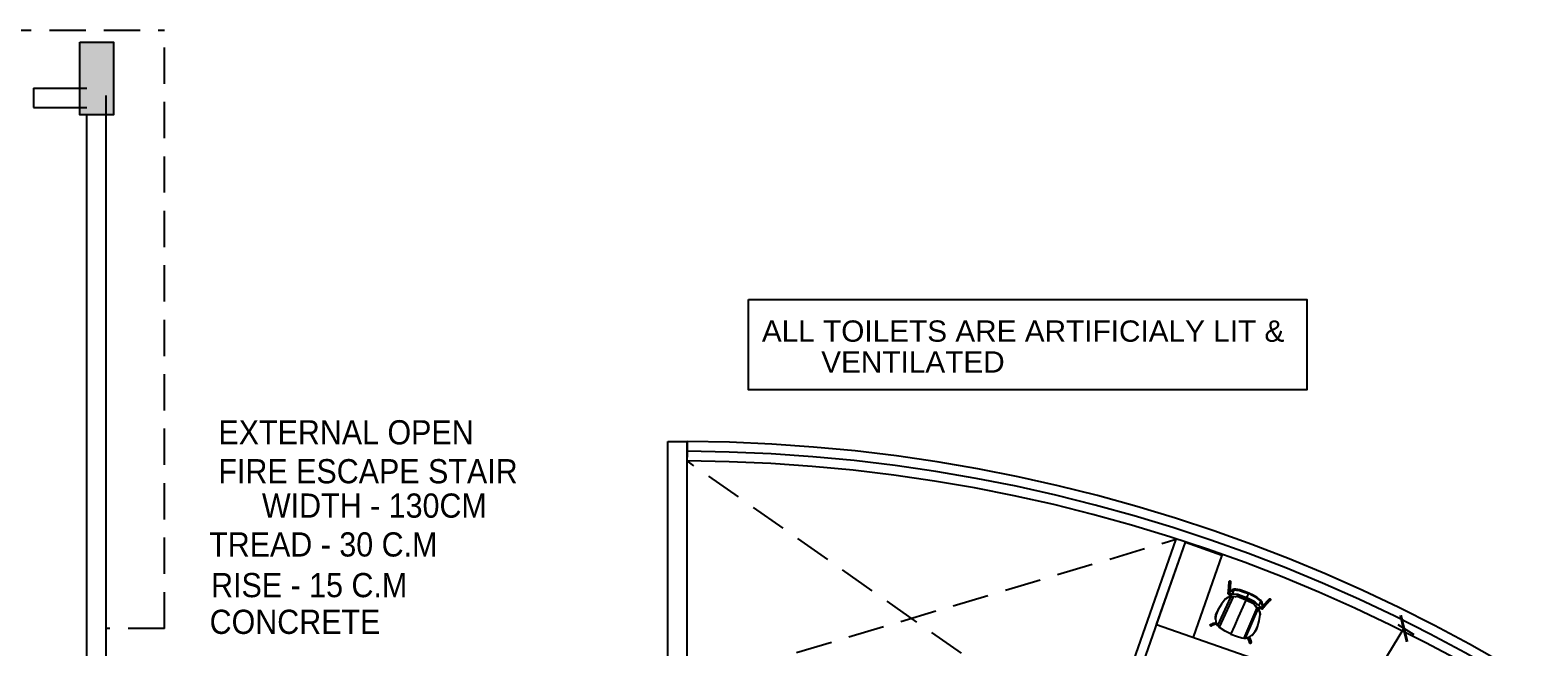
# Model space of a CAD drawing. Extents: x 53439 to 79867, y -144071 to -73305.
# Drawn here: x 71626 to 73176, y -96467 to -95830 of the extents above; entities that cross this region are included whole.
import ezdxf

# ---------------------------------------------------------------- set-up
doc = ezdxf.new("R2010")
doc.units = 0
doc.header["$LTSCALE"] = 0.1
doc.header["$MEASUREMENT"] = 0
doc.header["$PDMODE"] = 35
doc.header["$PDSIZE"] = -0.8
doc.linetypes.add('HIDDEN', pattern=[0.375, 0.25, -0.125])
doc.layers.get('0').update_dxf_attribs({"linetype": 'CONTINUOUS'})
doc.layers.get('DEFPOINTS').update_dxf_attribs({"linetype": 'CONTINUOUS'})
for name, color, linetype in [('DOOR', 30, 'CONTINUOUS'), ('LAYER4', 130, 'CONTINUOUS'), ('TEXT', 7, 'CONTINUOUS'), ('TEXT-3', 130, 'CONTINUOUS'), ('THIN_HA', 253, 'CONTINUOUS'), ('WALL', 6, 'CONTINUOUS'), ('WIN', 102, 'CONTINUOUS')]:
    doc.layers.add(name, color=color, linetype=linetype)
doc.styles.add('1MM', font='arial.ttf')
doc.styles.add('DUTCH', font='arial.ttf')
doc.dimstyles.new('KRI', dxfattribs={"dimtxt": 23, "dimasz": 20, "dimexe": 7, "dimexo": 0, "dimgap": 9, "dimtad": 1, "dimdec": 1, "dimzin": 1, "dimtxsty": '1MM', "dimblk": 'ARCHTICK', "dimcen": 0.5, "dimclrd": 252, "dimclre": 252, "dimclrt": 7, "dimaunit": 1, "dimadec": 8, "dimazin": 3, "dimtfac": 1, "dimtdec": 1, "dimtmove": 0, "dimatfit": 3})

# ---------------------------------------------------------------- blocks, each defined once
blk = doc.blocks.new('HYTYH')
at = {"layer": 'THIN_HA', "linetype": 'CONTINUOUS', "ltscale": 0.1}
blk.add_hatch(color=2, dxfattribs=at).paths.add_polyline_path([(-6805.654, -1129.894), (-6805.304, -1129.894), (-6805.304, -1130.644), (-6805.654, -1130.644)])
at = {"layer": 'THIN_HA', "color": 2, "linetype": 'CONTINUOUS', "ltscale": 0.1}
blk.add_lwpolyline([(-6805.654, -1129.894), (-6805.304, -1129.894), (-6805.304, -1130.644), (-6805.654, -1130.644)], close=True, dxfattribs=at)
blk = doc.blocks.new('A$C743E0E8D')
at = {"layer": 'WALL', "color": 7, "linetype": 'CONTINUOUS', "ltscale": 0.1}
for p, q in [((-120, 0), (0, 0)), ((-120, -60), (-120, 0)), ((0, -60), (-120, -60)), ((-40, -150), (-40, -60)), ((0, -60), (0, -150)), ((0, -150), (-40, -150))]:
    blk.add_line(p, q, dxfattribs=at)
blk = doc.blocks.new('A$C41B10BC9')
at = {"color": 7, "linetype": 'CONTINUOUS'}
for points in [[(-5.68, 9.37), (-5.71, 9.58), (-5.54, 9.7), (-5.41, 9.61)], [(-5.71, 9.4), (-5.68, 9.4), (-5.68, 9.37)], [(-5.63, 9.32), (-5.68, 9.37), (-5.71, 9.37)], [(-5.68, 9.37), (-5.25, 8.85), (-5.25, 8.85)], [(-5.49, 9.7), (-5.54, 9.7), (-5.54, 9.7)], [(-5.08, 9.2), (-5.54, 9.7), (-5.54, 9.7)], [(-5.49, 9.7), (-5.51, 9.71), (-5.51, 9.71)], [(-5.41, 9.66), (-5.46, 9.66), (-5.46, 9.66)], [(-5.41, 9.61), (-5.43, 9.63), (-5.43, 9.63)], [(-4.95, 9.1), (-5.41, 9.61), (-5.41, 9.61)], [(-5.08, 9.2), (-5.25, 9.07), (-5.25, 8.85)], [(-5.25, 8.85), (-5.16, 8.82), (-5.03, 8.69), (-4.65, 8.34)], [(-4.95, 9.1), (-5.08, 9.2), (-5.08, 9.2)], [(-4.4, 8.6), (-4.78, 8.98), (-4.91, 9.07), (-4.95, 9.1)], [(-3.29, 0.51), (-3.38, 9.15), (-3.94, 8.94)], [(0, 9.53), (-0.08, 9.53), (-1.56, 9.45), (-3.04, 9.23), (-3.38, 9.15)], [(2.6, 0.13), (2.42, 0), (0, 0), (0, 4.78), (0, 7.2), (0, 9.53), (0.08, 9.53), (1.57, 9.45), (3.06, 9.23), (3.52, 9.15)], [(3.44, 0.6), (3.52, 9.15), (3.86, 8.98)], [(4.96, 9.1), (4.91, 9.07), (4.8, 8.98), (4.42, 8.6)], [(4.67, 8.34), (5.1, 8.69), (5.18, 8.82), (5.26, 8.85)], [(5.43, 9.61), (4.96, 9.1), (4.96, 9.1)], [(4.96, 9.1), (5.1, 9.2), (5.1, 9.2)], [(5.1, 9.2), (5.56, 9.7), (5.56, 9.7)], [(5.1, 9.2), (5.26, 9.07), (5.26, 8.85)], [(5.26, 8.85), (5.68, 9.37), (5.68, 9.37)], [(5.38, 9.58), (5.38, 9.61), (5.43, 9.66)], [(5.38, 9.61), (5.43, 9.66), (5.43, 9.61)], [(5.43, 9.61), (5.41, 9.63), (5.41, 9.63)], [(5.56, 9.7), (5.43, 9.61), (5.43, 9.61)], [(5.68, 9.37), (5.73, 9.58), (5.56, 9.7)], [(5.59, 9.7), (5.56, 9.7), (5.56, 9.7)], [(5.59, 9.7), (5.59, 9.71), (5.59, 9.71)], [(5.68, 9.66), (5.64, 9.7), (5.64, 9.7)], [(-5.54, 5.51), (-5.56, 5.53), (-5.56, 5.53)], [(-5.54, 5.51), (-5.56, 5.53), (-5.56, 5.53)], [(-5.54, 5.51), (-5.56, 5.53), (-5.56, 5.53)], [(-5.54, 5.51), (-5.56, 5.53), (-5.56, 5.53)], [(-5.54, 5.08), (-5.56, 5.1), (-5.56, 5.1)], [(-5.16, 7.58), (-5.38, 7.11), (-5.49, 6.57), (-5.54, 5.51)], [(-5.54, 5.08), (-5.54, 5.51), (-5.54, 5.51)], [(-4.91, 1.9), (-5.33, 3.47), (-5.54, 5.08)], [(-5.16, 7.63), (-5.16, 7.58), (-5.16, 7.58)], [(5.56, 5.08), (5.34, 3.47), (4.91, 1.9)], [(5.18, 7.58), (5.13, 7.66), (5.13, 7.66)], [(5.18, 7.58), (5.18, 7.63), (5.18, 7.63)], [(5.56, 5.51), (5.51, 6.52), (5.21, 7.5)], [(5.56, 5.51), (5.54, 5.53), (5.54, 5.53)], [(5.56, 5.51), (5.54, 5.53), (5.54, 5.53)], [(5.56, 5.51), (5.54, 5.53), (5.54, 5.53)], [(5.56, 5.08), (5.54, 5.1), (5.54, 5.1)], [(5.56, 5.51), (5.56, 5.08), (5.56, 5.08)], [(-4.91, 1.9), (-4.91, 1.92), (-4.91, 1.92)], [(-4.15, 0.93), (-4.62, 1.36), (-4.91, 1.87), (-4.91, 1.9)], [(-4.86, 0.25), (-4.91, 0.08), (-4.91, 0.08)], [(-4.86, 0.25), (-4.91, 0.08), (-4.91, 0.08)], [(-4.91, 0.08), (-4.86, 0.25), (-4.86, 0.25)], [(-4.86, 0.22), (-4.91, 0), (-4.91, 0)], [(-4.91, 0.08), (-4.91, 0.1), (-4.91, 0.1)], [(-4.91, 0.08), (-4.91, 0), (-4.91, 0)], [(-4.91, 0), (-4.81, -0.13), (-4.62, -0.46)], [(-4.1, -0.98), (-4.57, -0.33), (-4.86, 0.22), (-4.86, 0.25), (-4.88, 0.26), (-4.81, 0.3), (-4.65, 0.3), (-4.4, 0.22), (-4.1, 0.05)], [(-4.86, 0.25), (-4.88, 0.26), (-4.88, 0.26)], [(-3.72, -0.08), (-4.27, 0.13), (-4.53, 0.22), (-4.65, 0.3)], [(-4.1, 0.73), (-4.57, 0.25), (-4.57, 0.25)], [(-4.19, 0.08), (-3.86, 0.43), (-3.86, 0.43)], [(-4.1, 0.98), (-4.15, 0.93), (-4.15, 0.93)], [(-3.29, 0.46), (-4.15, 0.93), (-4.15, 0.93)], [(-3.97, 0.84), (-4.1, 0.73), (-4.1, 0.73)], [(-3.97, 0.63), (-4.02, 0.63), (-4.02, 0.68), (-4.05, 0.68), (-4.05, 0.73), (-4.1, 0.73)], [(-3.86, 0.43), (-3.86, 0.46), (-3.89, 0.51), (-3.94, 0.55), (-3.94, 0.6), (-3.97, 0.63)], [(-3.86, 0.43), (-3.64, 0.63), (-3.64, 0.63)], [(-2.58, 0.13), (-3.29, 0.51), (-3.81, 0.81)], [(-2.8, 0.25), (-3.29, 0.46), (-3.29, 0.46)], [(-2.8, 0.25), (-2.7, 0.22), (-2.7, 0.22)], [(0, 0), (0, -0.03), (-2.37, -0.03), (-2.58, 0.13)], [(-2.23, -0.3), (-2.42, 0), (-2.42, 0)], [(2.3, -0.13), (2.42, 0), (2.3, -0.17)], [(2.6, 0.13), (3.44, 0.6), (3.77, 0.76)], [(2.71, 0.22), (2.85, 0.25), (2.85, 0.25)], [(4.15, 0.93), (3.31, 0.46), (2.85, 0.25)], [(3.66, 0.63), (3.86, 0.43), (3.86, 0.43)], [(4.62, 0.3), (4.2, 0.08), (3.69, -0.13)], [(3.99, 0.63), (3.94, 0.6), (3.94, 0.55), (3.9, 0.51), (3.86, 0.46), (3.86, 0.43)], [(3.86, 0.43), (4.24, 0.08), (4.24, 0.08)], [(4.12, 0.73), (3.99, 0.84), (3.99, 0.84)], [(4.12, 0.73), (4.07, 0.68), (4.04, 0.63), (3.99, 0.63)], [(4.15, 0.93), (4.12, 0.98), (4.12, 0.98)], [(4.58, 0.25), (4.12, 0.73), (4.12, 0.73)], [(4.62, 0.3), (4.83, 0.3), (4.88, 0.25), (4.86, 0.26), (4.88, 0.22), (4.58, -0.33), (4.12, -0.98)], [(4.15, 0.93), (4.62, 1.36), (4.91, 1.87), (4.91, 1.9)], [(4.91, 0), (4.83, -0.13), (4.62, -0.46)], [(4.88, 0.25), (4.86, 0.26), (4.86, 0.26)], [(4.91, 0.08), (4.88, 0.25), (4.88, 0.25)], [(4.88, 0.22), (4.91, 0), (4.91, 0)], [(4.91, 1.9), (4.91, 1.92), (4.91, 1.92)], [(4.91, 0.08), (4.91, 0.1), (4.91, 0.1)], [(4.91, 0), (4.91, 0.08), (4.91, 0.08)], [(-5.41, -2.66), (-5.41, -2.71), (-5.46, -2.75), (-5.49, -2.8), (-5.49, -2.83), (-5.54, -2.83), (-5.59, -2.83), (-5.63, -2.88), (-5.68, -2.83), (-5.71, -2.83), (-5.76, -2.83), (-5.79, -2.8), (-5.79, -2.75), (-5.84, -2.71), (-5.86, -2.7)], [(-5.84, -2.58), (-5.84, -2.63), (-5.84, -2.63)], [(-5.84, -2.71), (-5.71, -2.83), (-5.49, -2.8)], [(-5, -0.33), (-5.79, -2.58), (-5.79, -2.58)], [(-5.71, -2.45), (-5.76, -2.5), (-5.79, -2.55), (-5.79, -2.58), (-5.79, -2.63), (-5.79, -2.66), (-5.79, -2.71), (-5.76, -2.75), (-5.71, -2.8), (-5.68, -2.8), (-5.63, -2.8), (-5.59, -2.8), (-5.54, -2.8), (-5.49, -2.8), (-5.49, -2.75), (-5.46, -2.71), (-5.46, -2.66), (-5.41, -2.63), (-5.46, -2.58), (-5.46, -2.55)], [(-5.46, -2.75), (-5.48, -2.75), (-5.48, -2.75)], [(-5.46, -2.71), (-4.65, -0.46), (-4.65, -0.46)], [(-5.41, -2.66), (-5.41, -2.71), (-5.46, -2.71)], [(-4.86, -0.03), (-5, -0.33), (-5, -0.33)], [(-4.78, -0.22), (-4.81, -0.25), (-4.86, -0.33), (-4.91, -0.38), (-4.91, -0.43), (-4.95, -0.46), (-4.95, -0.51)], [(-4.65, -0.46), (-4.65, -0.43), (-4.65, -0.43)], [(-2.45, -1.82), (-2.99, -1.69), (-3.51, -1.57), (-3.86, -1.39), (-4.1, -1.19), (-4.4, -0.81), (-4.62, -0.46)], [(-3.81, -1.22), (-4.1, -0.98), (-4.1, -0.98)], [(-4.1, -1.19), (-4.1, -0.98), (-4.1, -0.98)], [(-3.72, -0.13), (-3.72, -0.25), (-3.76, -0.51), (-3.76, -0.81), (-3.81, -1.22)], [(-3.81, -1.22), (-3.21, -1.44), (-2.45, -1.65), (-1.22, -1.77), (0, -1.87)], [(-2.42, -0.55), (-2.45, -0.51), (-2.58, -0.46), (-2.75, -0.43), (-3.76, -0.08)], [(-3.76, -0.08), (-3.72, -0.13), (-3.72, -0.13)], [(0, -0.63), (-2.23, -0.55), (-2.5, -0.55)], [(-2.45, -1.82), (-2.45, -1.65), (-2.45, -1.65)], [(0, -1.99), (-1.22, -1.95), (-2.45, -1.82)], [(-2.37, -0.03), (-2.28, -0.13), (-2.28, -0.13)], [(0, -0.63), (0, -0.6), (0, -0.43), (0, -0.17), (-2.28, -0.13)], [(-2.28, -0.13), (-2.2, -0.43), (-2.2, -0.46), (-2.23, -0.55)], [(-2.28, -0.13), (-2.23, -0.3), (-2.2, -0.51)], [(0, -0.63), (-2.23, -0.55), (-2.25, -0.55)], [(-2.2, -0.46), (-2.2, -0.43), (-2.2, -0.43)], [(0, -0.03), (0, -0.17), (0, -0.17)], [(3.69, -0.13), (2.8, -0.43), (2.42, -0.51), (1.95, -0.6), (0, -0.68)], [(2.25, -0.55), (2.2, -0.46), (2.2, -0.43), (2.3, -0.13), (0, -0.17)], [(4.62, -0.46), (4.42, -0.81), (4.12, -1.19), (3.86, -1.39), (3.52, -1.57), (3.01, -1.69), (2.47, -1.82), (1.24, -1.95), (0, -1.99)], [(2.2, -0.55), (0, -0.6), (0, -0.6)], [(2.08, -0.55), (0, -0.63), (0, -0.68), (0, -0.76), (0, -0.98), (0, -1.27), (0, -1.49), (0, -1.6), (0, -1.87)], [(3.74, -1.27), (3.18, -1.49), (2.47, -1.65), (1.24, -1.77), (0, -1.87)], [(0, -1.87), (0, -1.99), (0, -1.99)], [(2.2, -0.51), (2.25, -0.3), (2.3, -0.13)], [(2.2, -0.46), (2.2, -0.43), (2.2, -0.43)], [(2.3, -0.17), (2.25, -0.3), (2.25, -0.3)], [(2.47, -1.65), (2.47, -1.82), (2.47, -1.82)], [(3.69, -0.13), (3.66, -0.25), (3.69, -0.51), (3.69, -0.84), (3.74, -1.27)], [(3.69, -0.13), (3.67, -0.12), (3.67, -0.12)], [(3.74, -1.27), (3.94, -1.14), (4.12, -0.98)], [(4.12, -0.98), (4.12, -1.19), (4.12, -1.19)], [(4.67, -0.43), (4.67, -0.46), (4.67, -0.46)], [(4.67, -0.46), (5.48, -2.71), (5.48, -2.71)], [(4.8, -0.22), (4.83, -0.25), (4.88, -0.33), (4.91, -0.38), (4.91, -0.43), (4.96, -0.46), (5, -0.51)], [(5.05, -0.33), (4.88, -0.03), (4.88, -0.03)], [(5.81, -2.58), (5.05, -0.33), (5.05, -0.33)], [(5.48, -2.75), (5.46, -2.75), (5.46, -2.75)], [(5.48, -2.71), (5.51, -2.75), (5.56, -2.8), (5.59, -2.8), (5.64, -2.8), (5.68, -2.8), (5.73, -2.8), (5.77, -2.75), (5.81, -2.71), (5.81, -2.66), (5.86, -2.63), (5.81, -2.58), (5.81, -2.55), (5.77, -2.5), (5.73, -2.45)], [(5.56, -2.83), (5.68, -2.88), (5.73, -2.83), (5.86, -2.66)], [(5.68, -2.88), (5.68, -2.83), (5.68, -2.83)], [(5.73, -2.83), (5.71, -2.83), (5.71, -2.83)], [(5.86, -2.63), (5.86, -2.58), (5.86, -2.58)]]:
    blk.add_lwpolyline(points, dxfattribs=at)
for points in [[(-5.68, 9.37), (-5.68, 9.37)], [(-5.54, 5.08), (-5.54, 5.51), (-5.49, 6.49), (-5.25, 7.41), (-4.73, 8.26), (-4.4, 8.6), (-4.02, 8.9), (-3.94, 8.94), (-3.81, 0.81), (-4.1, 0.98), (-4.57, 1.36), (-4.91, 1.9), (-5.33, 3.47)], [(5.56, 5.08), (5.34, 3.47), (4.91, 1.9), (4.58, 1.36), (4.12, 0.98), (3.77, 0.76), (3.86, 8.98), (4.04, 8.9), (4.42, 8.6), (4.75, 8.26), (5.26, 7.41), (5.51, 6.49), (5.56, 5.51), (5.54, 5.53)], [(5.68, 9.37), (5.68, 9.37)], [(4.88, 0.25), (4.91, 0.08)], [(-5.76, -2.63), (-5.76, -2.58), (-5.76, -2.55), (-5.76, -2.5), (-5.71, -2.45), (-5.68, -2.45), (-5.63, -2.42), (-5.59, -2.45), (-5.54, -2.45), (-5.49, -2.45), (-5.49, -2.5), (-5.46, -2.5), (-5.46, -2.55), (-5.46, -2.58), (-5.46, -2.63), (-5.46, -2.66), (-5.49, -2.71), (-5.54, -2.75), (-5.59, -2.75), (-5.63, -2.75), (-5.68, -2.75), (-5.71, -2.71), (-5.76, -2.66)], [(0, -0.63), (0, -0.63)], [(5.64, -2.75), (5.59, -2.75), (5.56, -2.75), (5.51, -2.71), (5.51, -2.66), (5.48, -2.66), (5.48, -2.63), (5.48, -2.58), (5.48, -2.55), (5.48, -2.5), (5.51, -2.5), (5.56, -2.45), (5.59, -2.45), (5.64, -2.42), (5.68, -2.45), (5.73, -2.45), (5.77, -2.5), (5.77, -2.55), (5.81, -2.58), (5.81, -2.63), (5.77, -2.66), (5.77, -2.71), (5.73, -2.71), (5.68, -2.75)], [(5.68, -2.83), (5.68, -2.83)]]:
    blk.add_lwpolyline(points, close=True, dxfattribs=at)
for points in [[(-5.51, 9.7), (-5.61, 9.71), (-5.71, 9.66), (-5.74, 9.58), (-5.74, 9.58), (-5.77, 9.5), (-5.74, 9.38), (-5.66, 9.35)], [(-5.51, 9.7), (-5.61, 9.71), (-5.69, 9.68), (-5.73, 9.6), (-5.73, 9.6), (-5.77, 9.53), (-5.76, 9.43), (-5.69, 9.37)], [(-5.51, 9.7), (-5.59, 9.71), (-5.69, 9.68), (-5.73, 9.61), (-5.73, 9.61), (-5.77, 9.53), (-5.76, 9.45), (-5.71, 9.38)], [(-5.43, 9.65), (-5.48, 9.7), (-5.54, 9.71), (-5.61, 9.7), (-5.61, 9.7), (-5.68, 9.68), (-5.73, 9.63), (-5.74, 9.56)], [(5.73, 9.46), (5.74, 9.55), (5.71, 9.63), (5.63, 9.68), (5.63, 9.68), (5.54, 9.71), (5.46, 9.7), (5.39, 9.65)], [(5.63, 9.35), (5.69, 9.38), (5.73, 9.45), (5.73, 9.53), (5.73, 9.53), (5.71, 9.61), (5.66, 9.68), (5.59, 9.7)], [(5.66, 9.37), (5.71, 9.4), (5.74, 9.48), (5.73, 9.55), (5.73, 9.55), (5.71, 9.61), (5.66, 9.68), (5.59, 9.7)], [(5.68, 9.38), (5.73, 9.43), (5.74, 9.5), (5.71, 9.56), (5.71, 9.56), (5.69, 9.63), (5.64, 9.68), (5.59, 9.7)], [(-5.82, -2.55), (-5.86, -2.6), (-5.84, -2.66), (-5.81, -2.71), (-5.81, -2.71), (-5.77, -2.76), (-5.71, -2.8), (-5.64, -2.8)], [(-5.82, -2.66), (-5.81, -2.75), (-5.73, -2.8), (-5.64, -2.8), (-5.64, -2.8), (-5.56, -2.8), (-5.48, -2.73), (-5.46, -2.65)], [(-5.82, -2.66), (-5.81, -2.73), (-5.74, -2.8), (-5.66, -2.8), (-5.66, -2.8), (-5.58, -2.8), (-5.49, -2.75), (-5.48, -2.68)], [(-5.82, -2.7), (-5.81, -2.78), (-5.74, -2.83), (-5.66, -2.83), (-5.66, -2.83), (-5.58, -2.85), (-5.49, -2.8), (-5.48, -2.71)], [(-4.98, -0.5), (-4.95, -0.53), (-4.86, -0.56), (-4.81, -0.55), (-4.81, -0.55), (-4.75, -0.53), (-4.68, -0.5), (-4.67, -0.43)], [(4.63, -0.43), (4.67, -0.5), (4.72, -0.53), (4.78, -0.55), (4.78, -0.55), (4.85, -0.56), (4.91, -0.53), (4.95, -0.5)], [(5.43, -2.65), (5.43, -2.7), (5.44, -2.75), (5.49, -2.8), (5.49, -2.8), (5.54, -2.83), (5.59, -2.85), (5.66, -2.83)], [(5.63, -2.8), (5.68, -2.8), (5.74, -2.76), (5.77, -2.71), (5.77, -2.71), (5.81, -2.66), (5.82, -2.6), (5.81, -2.55)], [(5.64, -2.8), (5.71, -2.78), (5.76, -2.75), (5.79, -2.7), (5.79, -2.7), (5.81, -2.63), (5.81, -2.56), (5.79, -2.52)], [(5.64, -2.8), (5.71, -2.78), (5.76, -2.75), (5.77, -2.7), (5.77, -2.7), (5.81, -2.66), (5.82, -2.6), (5.79, -2.55)], [(5.64, -2.83), (5.71, -2.83), (5.76, -2.8), (5.77, -2.75), (5.77, -2.75), (5.81, -2.7), (5.82, -2.65), (5.79, -2.58)]]:
    blk.add_open_spline(points, degree=3, knots=[0, 0, 0, 0, 0.125, 0.125, 0.125, 0.125001, 1, 1, 1, 1], dxfattribs=at)
for points in [[(-5.74, 9.56), (-5.76, 9.5), (-5.74, 9.43), (-5.71, 9.38)], [(-5.39, 9.58), (-5.41, 9.65), (-5.46, 9.68), (-5.51, 9.7)], [(-5.41, 9.63), (-5.44, 9.66), (-5.48, 9.68), (-5.51, 9.7)], [(-5.43, 9.65), (-5.44, 9.66), (-5.48, 9.68), (-5.51, 9.7)], [(-5.39, 9.58), (-5.39, 9.61), (-5.41, 9.63), (-5.43, 9.65)], [(-5.1, 9.2), (-4.88, 9), (-4.67, 8.79), (-4.45, 8.59)], [(4.45, 8.62), (4.67, 8.84), (4.88, 9.03), (5.1, 9.25)], [(5.59, 9.7), (5.49, 9.71), (5.39, 9.68), (5.36, 9.6)], [(5.59, 9.7), (5.51, 9.71), (5.44, 9.7), (5.39, 9.65)], [(5.59, 9.7), (5.53, 9.71), (5.46, 9.7), (5.41, 9.66)], [(5.63, 9.35), (5.64, 9.35), (5.66, 9.37), (5.68, 9.38)], [(5.68, 9.38), (5.69, 9.4), (5.71, 9.43), (5.73, 9.46)], [(-4, 0.65), (-4.15, 0.51), (-4.29, 0.38), (-4.43, 0.23)], [(4.4, 0.22), (4.27, 0.36), (4.12, 0.51), (3.97, 0.66)], [(-5.79, -2.52), (-5.84, -2.56), (-5.86, -2.65), (-5.82, -2.7)], [(-5.81, -2.52), (-5.84, -2.56), (-5.84, -2.61), (-5.82, -2.66)], [(-5.82, -2.55), (-5.84, -2.58), (-5.84, -2.61), (-5.82, -2.66)], [(-5.82, -2.58), (-5.84, -2.61), (-5.84, -2.66), (-5.82, -2.7)], [(-5.84, -2.66), (-5.84, -2.66), (-5.84, -2.66), (-5.84, -2.65)], [(-5.79, -2.52), (-5.81, -2.53), (-5.82, -2.56), (-5.82, -2.58)], [(-5.66, -2.8), (-5.58, -2.8), (-5.49, -2.75), (-5.48, -2.66)], [(-5.03, -0.3), (-5.05, -0.36), (-5.03, -0.45), (-4.98, -0.5)], [(5, -0.5), (5.05, -0.45), (5.06, -0.36), (5.03, -0.3)], [(5.43, -2.65), (5.43, -2.66), (5.43, -2.68), (5.44, -2.71)], [(5.43, -2.65), (5.44, -2.75), (5.56, -2.81), (5.66, -2.8)], [(5.44, -2.66), (5.46, -2.75), (5.54, -2.8), (5.63, -2.8)], [(5.44, -2.66), (5.48, -2.76), (5.56, -2.81), (5.66, -2.8)], [(5.44, -2.71), (5.48, -2.8), (5.56, -2.85), (5.66, -2.83)], [(5.64, -2.83), (5.73, -2.81), (5.79, -2.75), (5.81, -2.66)], [(5.68, -2.81), (5.68, -2.8), (5.68, -2.8), (5.68, -2.8)], [(5.84, -2.58), (5.82, -2.56), (5.82, -2.53), (5.81, -2.52)], [(5.86, -2.66), (5.86, -2.61), (5.84, -2.56), (5.81, -2.52)]]:
    blk.add_open_spline(points, degree=3, dxfattribs=at)
blk = doc.blocks.new('_ARCHTICK')
at = {"layer": 'WALL', "color": 0, "const_width": 0.15}
blk.add_lwpolyline([(-0.5, -0.5), (0.5, 0.5)], dxfattribs=at)
blk = doc.blocks.new('*D454')
at = {"layer": 'DEFPOINTS', "color": 0, "linetype": 'CONTINUOUS', "ltscale": 0.1}
for p in [(73044.8, -96447.7), (73081.8, -96470.3), (72956.2, -96675.6, 0)]:
    blk.add_point(p, dxfattribs=at)
at = {"layer": 'WALL', "color": 252, "ltscale": 0.1}
for p, q in [((72919.2, -96653), (73044.8, -96447.7)), ((73055.5, -96454.2), (73038.9, -96444)), ((72929.9, -96659.5), (72913.2, -96649.3))]:
    blk.add_line(p, q, dxfattribs=at)
at = {"layer": 'WALL', "color": 252, "linetype": 'CONTINUOUS', "ltscale": 0.1, "xscale": 20, "yscale": 20, "zscale": 20}
for p, rotation in [((73044.8, -96447.7), 58.5361857865313), ((72919.2, -96653), 238.5361857865313)]:
    blk.add_blockref('_ARCHTICK', p, dxfattribs=dict(at, rotation=rotation))
at = {"layer": 'WALL', "color": 7, "linetype": 'CONTINUOUS', "ltscale": 0.1, "insert": (72964.3, -96539.5), "char_height": 23, "attachment_point": 5, "rotation": 58.5362, "style": '1MM'}
blk.add_mtext('240.6', dxfattribs=at)

msp = doc.modelspace()

# ---------------------------------------------------------------- linework, layer by layer
at = {"layer": 'DOOR', "linetype": 'HIDDEN', "ltscale": 1500}
for p, q in [((64726.95, -95829.55), (71764.49, -95829.55)), ((71764.49, -96447.52), (71764.49, -95829.55)), ((72725.96, -96570.19), (72304.43, -96274.58)), ((72309.74, -96504.63), (72809.61, -96355.43)), ((71764.49, -96447.52), (71704.49, -96447.52))]:
    msp.add_line(p, q, dxfattribs=at)
at = {"layer": 'LAYER4', "linetype": 'CONTINUOUS', "ltscale": 0.1}
msp.add_lwpolyline([(72367.86, -96107.88), (72944.58, -96107.88), (72944.58, -96201.22), (72367.86, -96201.22)], close=True, dxfattribs=at)
at = {"layer": 'WALL', "linetype": 'CONTINUOUS', "ltscale": 0.1}
for p, q in [((71629.44, -95889.55), (71684.45, -95889.55)), ((71629.44, -95889.55), (71629.44, -95909.55)), ((71704.45, -96504.55), (71704.45, -95897.05)), ((71704.45, -96504.55), (71704.45, -95897.05)), ((71629.44, -95909.55), (71684.45, -95909.55)), ((71684.45, -97174.55), (71684.45, -95917.05)), ((72284.43, -96504.58), (72284.43, -96254.58)), ((72284.43, -96254.58), (72304.43, -96254.58)), ((72304.43, -96478.4), (72304.43, -96254.58)), ((72304.43, -96254.58), (72304.43, -96270.59)), ((72733.58, -96572.59), (72809.61, -96355.43)), ((72743.1, -96575.65, 0), (72819.13, -96358.52, 0))]:
    msp.add_line(p, q, dxfattribs=at)
at = {"layer": 'WIN'}
for radius, end in [(1701.25, 89.66321), (1691.25, 89.65921), (1681.25, 89.65921)]:
    msp.add_arc((72294.43, -97955.8), radius, 270, end, dxfattribs=at)

# ---------------------------------------------------------------- block references
at = {"xscale": -4, "yscale": 4, "zscale": 4, "rotation": 156.0446445387538}
msp.add_blockref('A$C41B10BC9', (72881.39, -96418.46, 0), dxfattribs=at)
at = {"layer": 'THIN_HA', "color": 2, "linetype": 'CONTINUOUS', "xscale": 100, "yscale": 100, "zscale": 100}
msp.add_blockref('HYTYH', (752242.42, 17147.37), dxfattribs=at)
at = {"layer": 'WALL', "color": 7, "linetype": 'CONTINUOUS', "ltscale": 0.1, "rotation": 160.6347831551988}
msp.add_blockref('A$C743E0E8D', (72769.39, -96500.03, 0), dxfattribs=at)

# ---------------------------------------------------------------- texts
at = {"layer": 'TEXT', "style": 'DUTCH'}
for s, p in [('ALL TOILETS ARE ARTIFICIALY LIT &', (72381.67, -96151.5)), ('VENTILATED', (72442.94, -96183.36))]:
    msp.add_text(s, height=22, dxfattribs=at).set_placement(p)
at = {"layer": 'TEXT-3', "color": 1, "style": 'DUTCH', "width": 0.9}
for s, p in [('EXTERNAL OPEN', (71820.29, -96257.52, 0)), ('FIRE ESCAPE STAIR', (71820.29, -96297.74, 0)), ('WIDTH - 130CM', (71865.3, -96333.23, 0)), ('TREAD - 30 C.M', (71810.75, -96373.35)), ('RISE - 15 C.M', (71812.75, -96415.35)), ('CONCRETE', (71811.23, -96453.27))]:
    msp.add_text(s, height=25, dxfattribs=at).set_placement(p)

# ---------------------------------------------------------------- dimensions: what is measured, and where the dimension line sits
at = {"layer": 'WALL', "color": 7, "linetype": 'CONTINUOUS', "ltscale": 0.1}
dim = msp.add_aligned_dim(p1=(72956.1532, -96675.5654, 0), p2=(73081.7623, -96470.2991), distance=43.3081, dimstyle='KRI', override={"dimfxl": 12.5, "dimfxlon": 1}, dxfattribs=at)
dim.commit()
dim.dimension.update_dxf_attribs({"geometry": '*D454', "text_midpoint": (72964.324, -96539.5001)})

doc.saveas('drawing.dxf')
